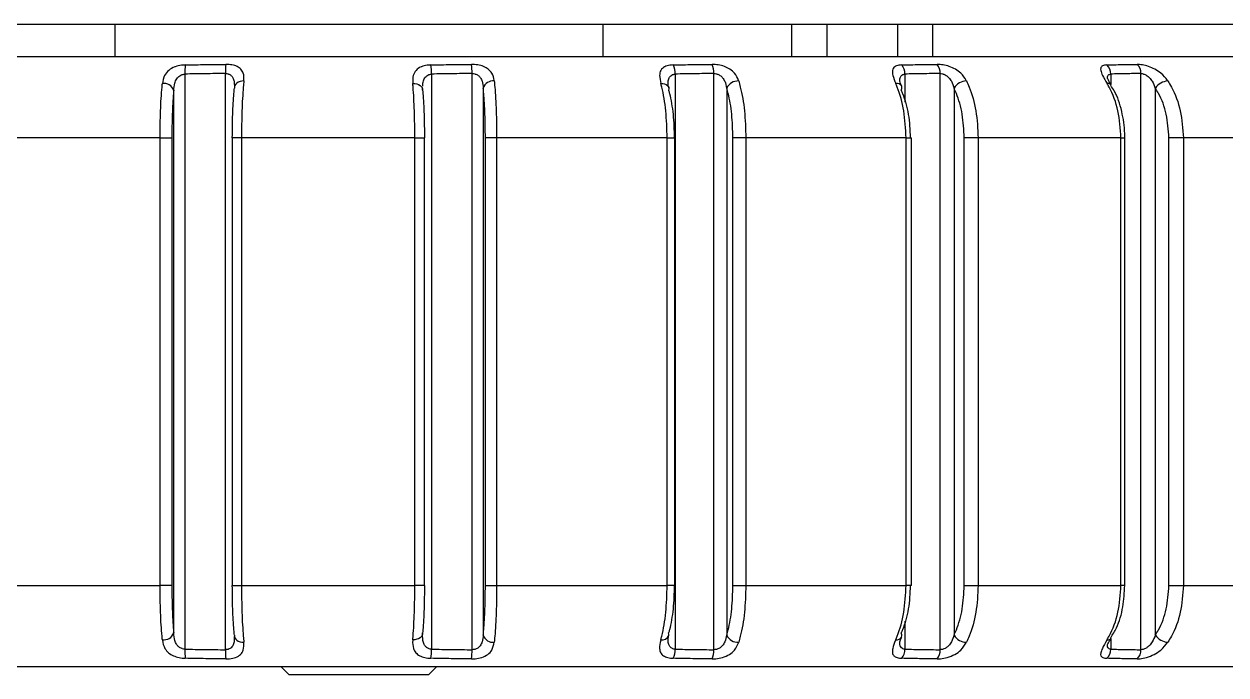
# Model space of a CAD drawing. Header units: millimetres. Extents: x -2889 to 8174, y 2447 to 8478.
# Drawn here: x 1570.38 to 1576.29, y 3367.22 to 3370.42 of the extents above; entities that cross this region are included whole.
import ezdxf

# ---------------------------------------------------------------- set-up
doc = ezdxf.new("R2010")
doc.units = ezdxf.units.MM

msp = doc.modelspace()

# ---------------------------------------------------------------- linework, layer by layer
at = {"color": 7, "linetype": 'Continuous', "lineweight": 25}
for p, q in [((1564.4739, 3370.4155), (1629.4739, 3370.4155)), ((1570.8263, 3370.4155), (1570.8263, 3370.2558)), ((1573.2263, 3370.2558), (1573.2263, 3370.4155)), ((1574.1548, 3370.2558), (1574.1548, 3370.4155)), ((1574.328, 3370.2558), (1574.328, 3370.4155)), ((1574.6744, 3370.2558), (1574.6744, 3370.4155)), ((1574.8476, 3370.2558), (1574.8476, 3370.4155)), ((1566.4263, 3370.2558), (1577.6263, 3370.2558)), ((1571.1714, 3370.1694), (1571.1714, 3367.3422)), ((1571.3703, 3367.3397), (1571.3703, 3370.172)), ((1572.384, 3370.1694), (1572.384, 3367.3422)), ((1572.5829, 3367.3397), (1572.5829, 3370.172)), ((1573.5809, 3370.1694), (1573.5809, 3367.3422)), ((1573.7711, 3367.3397), (1573.7711, 3370.172)), ((1574.883, 3367.3397), (1574.883, 3370.172)), ((1575.8701, 3367.3397), (1575.8701, 3370.172)), ((1571.4144, 3370.1096), (1571.4148, 3370.1006)), ((1571.1165, 3367.422), (1571.1165, 3370.0896)), ((1572.3395, 3370.0896), (1572.3399, 3370.0996)), ((1572.6378, 3370.1006), (1572.6378, 3367.4111)), ((1573.8341, 3370.1006), (1573.8341, 3367.4111)), ((1574.9513, 3370.1006), (1574.9513, 3367.4111)), ((1575.9407, 3370.1006), (1575.9407, 3367.4111)), ((1571.0492, 3369.8558), (1570.2202, 3369.8558)), ((1571.0492, 3369.8558), (1571.1071, 3369.8558)), ((1571.0492, 3367.6558), (1571.0492, 3369.8558)), ((1571.1071, 3369.8558), (1571.1071, 3367.6558)), ((1571.4041, 3369.8558), (1571.4041, 3367.6558)), ((1572.3014, 3369.8558), (1571.4493, 3369.8558)), ((1571.4493, 3369.8558), (1571.4493, 3367.6558)), ((1572.3014, 3367.6558), (1572.3014, 3369.8558)), ((1572.3491, 3367.6558), (1572.3491, 3369.8558)), ((1572.7036, 3369.8558), (1572.6482, 3369.8558)), ((1572.6482, 3367.6558), (1572.6482, 3369.8558)), ((1573.5415, 3369.8558), (1572.7036, 3369.8558)), ((1572.7036, 3369.8558), (1572.7036, 3367.6558)), ((1573.5415, 3367.6558), (1573.5415, 3369.8558)), ((1573.5789, 3367.6558), (1573.5789, 3369.8558)), ((1573.9283, 3369.8558), (1573.8649, 3369.8558)), ((1573.8649, 3367.6558), (1573.8649, 3369.8558)), ((1574.7155, 3369.8558), (1573.9283, 3369.8558)), ((1573.9283, 3369.8558), (1573.9283, 3367.6558)), ((1574.7155, 3367.6558), (1574.7155, 3369.8558)), ((1574.7431, 3367.6558), (1574.7431, 3369.8558)), ((1575.0699, 3369.8558), (1575.0012, 3369.8558)), ((1575.0012, 3367.6558), (1575.0012, 3369.8558)), ((1575.7719, 3369.8558), (1575.0699, 3369.8558)), ((1575.0699, 3369.8558), (1575.0699, 3367.6558)), ((1575.7719, 3367.6558), (1575.7719, 3369.8558)), ((1575.7907, 3367.6558), (1575.7907, 3369.8558)), ((1576.0784, 3369.8558), (1576.0075, 3369.8558)), ((1576.0075, 3367.6558), (1576.0075, 3369.8558)), ((1576.6646, 3369.8558), (1576.0784, 3369.8558)), ((1576.0784, 3369.8558), (1576.0784, 3367.6558)), ((1570.2202, 3367.6558), (1571.0492, 3367.6558)), ((1571.1071, 3367.6558), (1571.0492, 3367.6558)), ((1571.4493, 3367.6558), (1572.3014, 3367.6558)), ((1572.6482, 3367.6558), (1572.7036, 3367.6558)), ((1572.7036, 3367.6558), (1573.5415, 3367.6558)), ((1573.8649, 3367.6558), (1573.9283, 3367.6558)), ((1573.9283, 3367.6558), (1574.7155, 3367.6558)), ((1575.0012, 3367.6558), (1575.0699, 3367.6558)), ((1575.0699, 3367.6558), (1575.7719, 3367.6558)), ((1575.79, 3367.6551), (1575.7901, 3367.6558)), ((1576.0075, 3367.6558), (1576.0784, 3367.6558)), ((1576.0784, 3367.6558), (1576.6646, 3367.6558)), ((1571.4143, 3367.4069), (1571.415, 3367.401)), ((1572.3399, 3367.4123), (1572.3395, 3367.422)), ((1577.6263, 3367.2558), (1566.4263, 3367.2558)), ((1571.644, 3367.2558), (1571.6843, 3367.2155)), ((1572.3683, 3367.2155), (1571.6843, 3367.2155)), ((1572.3683, 3367.2155), (1572.4087, 3367.2558))]:
    msp.add_line(p, q, dxfattribs=at)
at = {"color": 8, "linetype": 'Continuous', "lineweight": 25}
for p, q in [((1574.7098, 3370.1694), (1574.7098, 3370.0318)), ((1575.7215, 3370.1694), (1575.7215, 3370.1191)), ((1571.4493, 3369.8558), (1571.4041, 3369.8558)), ((1572.3014, 3369.8558), (1572.3491, 3369.8558)), ((1573.5415, 3369.8558), (1573.5789, 3369.8558)), ((1574.7155, 3369.8558), (1574.7431, 3369.8558)), ((1575.7719, 3369.8558), (1575.7906, 3369.8558)), ((1571.4041, 3367.6558), (1571.4493, 3367.6558)), ((1572.3491, 3367.6558), (1572.3014, 3367.6558)), ((1573.5789, 3367.6558), (1573.5415, 3367.6558)), ((1574.7431, 3367.6558), (1574.7155, 3367.6558)), ((1575.7907, 3367.6558), (1575.7719, 3367.6558)), ((1574.7098, 3367.4799), (1574.7098, 3367.3422)), ((1575.7215, 3367.3927), (1575.7215, 3367.3422))]:
    msp.add_line(p, q, dxfattribs=at)
at = {"color": 7, "linetype": 'Continuous', "lineweight": 25, "flags": 128}
for points in [[(1571.4611, 3370.1355), (1571.4514, 3370.1349), (1571.4423, 3370.1329), (1571.434, 3370.1297), (1571.4269, 3370.1254), (1571.4212, 3370.1201), (1571.4172, 3370.114), (1571.4151, 3370.1074), (1571.4148, 3370.1006)], [(1572.2914, 3370.123), (1572.3014, 3370.1227), (1572.3109, 3370.1209), (1572.3195, 3370.1179), (1572.3269, 3370.1138), (1572.3328, 3370.1087), (1572.337, 3370.1028), (1572.3392, 3370.0963), (1572.3395, 3370.0896)], [(1573.5496, 3370.1021), (1573.5501, 3370.0963), (1573.5488, 3370.0896)], [(1571.4148, 3367.4111), (1571.4151, 3367.4043), (1571.4172, 3367.3977), (1571.4212, 3367.3916), (1571.4269, 3367.3863), (1571.434, 3367.382), (1571.4423, 3367.3788), (1571.4514, 3367.3768), (1571.4611, 3367.3762)], [(1572.3395, 3367.422), (1572.3392, 3367.4153), (1572.337, 3367.4089), (1572.3328, 3367.403), (1572.3269, 3367.3979), (1572.3195, 3367.3937), (1572.3109, 3367.3908), (1572.3014, 3367.389), (1572.2914, 3367.3886)]]:
    msp.add_lwpolyline(points, dxfattribs=at)
at = {"color": 8, "linetype": 'Continuous', "lineweight": 25, "flags": 128}
msp.add_lwpolyline([(1573.5106, 3370.123), (1573.52, 3370.1227), (1573.5287, 3370.1209), (1573.5362, 3370.1179), (1573.5424, 3370.1138), (1573.5468, 3370.1087), (1573.5494, 3370.1028), (1573.5496, 3370.1021)], dxfattribs=at)
at = {"color": 7, "linetype": 'Continuous', "lineweight": 25}
for centre, radius, start, end in [((1571.433, 3370.1805), 0.2618, 172.59741, 182.42197), ((1571.6279, 3370.1787), 0.2577, 171.41791, 181.49198), ((1572.1198, 3370.1692), 0.2641, 0.05058, 9.81592), ((1572.3248, 3370.1765), 0.2581, 358.98283, 9.04495), ((1573.4845, 3370.1724), 0.0964, 358.24862, 25.7286), ((1573.6772, 3370.1768), 0.0939, 357.08121, 25.45337), ((1574.6429, 3370.1722), 0.067, 357.61058, 38.82239), ((1574.8178, 3370.176), 0.0654, 356.4647, 38.9804), ((1575.6646, 3370.1715), 0.0569, 357.95531, 48.72239), ((1575.8144, 3370.1749), 0.0558, 356.9536, 49.19014), ((1571.0683, 3370.0725), 0.0511, 19.59766, 98.6135), ((1572.6858, 3370.0856), 0.0502, 83.37072, 162.69731), ((1573.8898, 3370.0738), 0.0618, 87.05389, 154.3403), ((1574.6728, 3370.1022), 0.0225, 326.16613, 18.54104), ((1575.0136, 3370.0626), 0.073, 90.67322, 148.61152), ((1576.0086, 3370.0528), 0.083, 94.53182, 144.86234), ((1571.0683, 3367.4392), 0.0511, 261.3865, 340.40234), ((1572.6858, 3367.4261), 0.0502, 197.30269, 276.62928), ((1573.5282, 3367.4144), 0.022, 345.52049, 20.42009), ((1573.8898, 3367.4379), 0.0618, 205.6597, 272.94611), ((1574.6729, 3367.4096), 0.0224, 340.18479, 33.93093), ((1575.0136, 3367.4491), 0.073, 211.38848, 269.32678), ((1576.0086, 3367.4589), 0.083, 215.13766, 265.46818), ((1571.433, 3367.3312), 0.2618, 177.57803, 187.40259), ((1571.6279, 3367.333), 0.2577, 178.50802, 188.58209), ((1572.1198, 3367.3425), 0.2641, 350.18408, 359.94942), ((1572.3248, 3367.3351), 0.2581, 350.95505, 1.01717), ((1573.4845, 3367.3393), 0.0964, 334.2714, 1.75138), ((1573.6772, 3367.3349), 0.0939, 334.54663, 2.91879), ((1574.6429, 3367.3395), 0.067, 321.17761, 2.38942), ((1574.8178, 3367.3357), 0.0654, 321.0196, 3.5353), ((1575.6646, 3367.3402), 0.0569, 311.27761, 2.04469), ((1575.8144, 3367.3368), 0.0558, 310.80986, 3.0464)]:
    msp.add_arc(centre, radius, start, end, dxfattribs=at)
at = {"color": 8, "linetype": 'Continuous', "lineweight": 25}
for centre, radius, start, end in [((1574.6699, 3370.0957), 0.0278, 29.31295, 100.52392), ((1575.7074, 3370.1033), 0.0201, 34.86392, 100.10931), ((1573.5167, 3367.4242), 0.0361, 260.15305, 334.85229), ((1574.6695, 3367.4171), 0.0288, 260.81692, 328.3182), ((1575.7074, 3367.4084), 0.0201, 259.84442, 325.54231)]:
    msp.add_arc(centre, radius, start, end, dxfattribs=at)
at = {"color": 7, "linetype": 'Continuous', "lineweight": 25}
for points, knots in [([(1571.1734, 3370.2142), (1571.1673, 3370.2139), (1571.15, 3370.2129), (1571.133, 3370.2088), (1571.111, 3370.2009), (1571.0897, 3370.1886), (1571.0678, 3370.1613), (1571.0632, 3370.1369), (1571.0607, 3370.123)], [0, 0, 0, 0, 0.092122, 0.262386, 0.269354, 0.484813, 0.707237, 1, 1, 1, 1]), ([(1571.1165, 3370.0896), (1571.1175, 3370.1015), (1571.1193, 3370.1216), (1571.1295, 3370.146), (1571.1429, 3370.1603), (1571.1551, 3370.1662), (1571.1638, 3370.1687), (1571.1684, 3370.1691), (1571.1714, 3370.1694)], [0, 0, 0, 0, 0.33643, 0.567354, 0.768814, 0.881315, 0.92256, 1, 1, 1, 1]), ([(1571.3703, 3370.172), (1571.3373, 3370.1718), (1571.271, 3370.1714), (1571.2047, 3370.1701), (1571.1714, 3370.1694)], [0, 0, 0, 0, 0.497895, 1, 1, 1, 1]), ([(1571.1734, 3370.2142), (1571.2068, 3370.215), (1571.2734, 3370.2164), (1571.34, 3370.2169), (1571.3731, 3370.2171)], [0, 0, 0, 0, 0.502163, 1, 1, 1, 1]), ([(1571.4611, 3370.1355), (1571.4612, 3370.1363), (1571.4625, 3370.1501), (1571.4612, 3370.1713), (1571.4487, 3370.1938), (1571.4296, 3370.2074), (1571.404, 3370.2157), (1571.3833, 3370.2167), (1571.3731, 3370.2171)], [0, 0, 0, 0, 0.017221, 0.3031336, 0.4984082, 0.6739189, 0.8393223, 1, 1, 1, 1]), ([(1572.3801, 3370.2142), (1572.3741, 3370.2139), (1572.3571, 3370.2129), (1572.3415, 3370.2088), (1572.3223, 3370.2009), (1572.305, 3370.1886), (1572.2907, 3370.1613), (1572.2912, 3370.1369), (1572.2914, 3370.123)], [0, 0, 0, 0, 0.092122, 0.262386, 0.269354, 0.484813, 0.707237, 1, 1, 1, 1]), ([(1572.3801, 3370.2142), (1572.4135, 3370.215), (1572.48, 3370.2164), (1572.5466, 3370.2169), (1572.5797, 3370.2171)], [0, 0, 0, 0, 0.502163, 1, 1, 1, 1]), ([(1572.5829, 3370.172), (1572.5498, 3370.1718), (1572.4835, 3370.1714), (1572.4172, 3370.1701), (1572.384, 3370.1694)], [0, 0, 0, 0, 0.497895, 1, 1, 1, 1]), ([(1572.6916, 3370.1355), (1572.6915, 3370.1363), (1572.69, 3370.1501), (1572.6836, 3370.1713), (1572.6643, 3370.1938), (1572.6403, 3370.2074), (1572.6112, 3370.2157), (1572.5901, 3370.2167), (1572.5797, 3370.2171)], [0, 0, 0, 0, 0.017221, 0.3031336, 0.4984082, 0.6739189, 0.8393223, 1, 1, 1, 1]), ([(1572.5829, 3370.172), (1572.5872, 3370.1717), (1572.5924, 3370.1714), (1572.6025, 3370.1686), (1572.6134, 3370.1632), (1572.6251, 3370.1509), (1572.6349, 3370.1301), (1572.6367, 3370.112), (1572.6378, 3370.1006)], [0, 0, 0, 0, 0.11624, 0.138706, 0.285713, 0.452162, 0.653789, 1, 1, 1, 1]), ([(1573.5713, 3370.2142), (1573.5657, 3370.2139), (1573.5497, 3370.2129), (1573.5363, 3370.2088), (1573.5207, 3370.2009), (1573.5082, 3370.1886), (1573.5021, 3370.1613), (1573.5075, 3370.1369), (1573.5106, 3370.123)], [0, 0, 0, 0, 0.092122, 0.262386, 0.269354, 0.484813, 0.707237, 1, 1, 1, 1]), ([(1573.5713, 3370.2142), (1573.6032, 3370.215), (1573.6668, 3370.2164), (1573.7304, 3370.2169), (1573.7621, 3370.2171)], [0, 0, 0, 0, 0.502163, 1, 1, 1, 1]), ([(1573.7711, 3370.172), (1573.7395, 3370.1718), (1573.6761, 3370.1714), (1573.6127, 3370.1701), (1573.5809, 3370.1694)], [0, 0, 0, 0, 0.497895, 1, 1, 1, 1]), ([(1573.893, 3370.1355), (1573.8927, 3370.1363), (1573.8884, 3370.1501), (1573.8773, 3370.1713), (1573.852, 3370.1938), (1573.8242, 3370.2074), (1573.7929, 3370.2157), (1573.7722, 3370.2167), (1573.7621, 3370.2171)], [0, 0, 0, 0, 0.017221, 0.3031336, 0.4984082, 0.6739189, 0.8393223, 1, 1, 1, 1]), ([(1573.7711, 3370.172), (1573.7753, 3370.1717), (1573.7804, 3370.1714), (1573.7906, 3370.1686), (1573.8021, 3370.1632), (1573.8155, 3370.1509), (1573.828, 3370.1301), (1573.8317, 3370.112), (1573.8341, 3370.1006)], [0, 0, 0, 0, 0.11624, 0.138706, 0.285713, 0.452162, 0.653789, 1, 1, 1, 1]), ([(1574.6951, 3370.2142), (1574.69, 3370.2139), (1574.6757, 3370.2129), (1574.6651, 3370.2088), (1574.6538, 3370.2009), (1574.6467, 3370.1886), (1574.6491, 3370.1613), (1574.6591, 3370.1369), (1574.6649, 3370.123)], [0, 0, 0, 0, 0.092122, 0.262386, 0.269354, 0.484813, 0.707237, 1, 1, 1, 1]), ([(1574.6951, 3370.2142), (1574.7241, 3370.215), (1574.7819, 3370.2164), (1574.8398, 3370.2169), (1574.8686, 3370.2171)], [0, 0, 0, 0, 0.502163, 1, 1, 1, 1]), ([(1574.883, 3370.172), (1574.8543, 3370.1718), (1574.7965, 3370.1714), (1574.7388, 3370.1701), (1574.7098, 3370.1694)], [0, 0, 0, 0, 0.497895, 1, 1, 1, 1]), ([(1575.0128, 3370.1355), (1575.0124, 3370.1363), (1575.0055, 3370.1501), (1574.99, 3370.1713), (1574.9599, 3370.1938), (1574.9295, 3370.2074), (1574.8974, 3370.2157), (1574.8781, 3370.2167), (1574.8686, 3370.2171)], [0, 0, 0, 0, 0.017221, 0.303134, 0.498408, 0.673919, 0.839322, 1, 1, 1, 1]), ([(1574.883, 3370.172), (1574.8869, 3370.1717), (1574.8916, 3370.1714), (1574.9016, 3370.1686), (1574.9132, 3370.1632), (1574.9278, 3370.1509), (1574.9424, 3370.1301), (1574.9479, 3370.112), (1574.9513, 3370.1006)], [0, 0, 0, 0, 0.11624, 0.138706, 0.285713, 0.452162, 0.653789, 1, 1, 1, 1]), ([(1575.7022, 3370.2142), (1575.6979, 3370.2139), (1575.6859, 3370.2129), (1575.6786, 3370.2088), (1575.672, 3370.2009), (1575.6706, 3370.1886), (1575.6813, 3370.1613), (1575.6957, 3370.1369), (1575.7038, 3370.123)], [0, 0, 0, 0, 0.092122, 0.262386, 0.269354, 0.484813, 0.707237, 1, 1, 1, 1]), ([(1575.7022, 3370.2142), (1575.727, 3370.215), (1575.7765, 3370.2164), (1575.8262, 3370.2169), (1575.8509, 3370.2171)], [0, 0, 0, 0, 0.502163, 1, 1, 1, 1]), ([(1575.8701, 3370.172), (1575.8455, 3370.1718), (1575.7959, 3370.1714), (1575.7464, 3370.1701), (1575.7215, 3370.1694)], [0, 0, 0, 0, 0.497895, 1, 1, 1, 1]), ([(1576.002, 3370.1355), (1576.0015, 3370.1363), (1575.9923, 3370.1501), (1575.9732, 3370.1713), (1575.9396, 3370.1938), (1575.9079, 3370.2074), (1575.8763, 3370.2157), (1575.8593, 3370.2167), (1575.8509, 3370.2171)], [0, 0, 0, 0, 0.017221, 0.303134, 0.498408, 0.673919, 0.839322, 1, 1, 1, 1]), ([(1575.8701, 3370.172), (1575.8736, 3370.1717), (1575.8777, 3370.1714), (1575.8869, 3370.1686), (1575.8982, 3370.1632), (1575.9132, 3370.1509), (1575.9294, 3370.1301), (1575.9363, 3370.112), (1575.9407, 3370.1006)], [0, 0, 0, 0, 0.11624, 0.138706, 0.285713, 0.452162, 0.653789, 1, 1, 1, 1]), ([(1571.0492, 3369.8558), (1571.0497, 3369.9007), (1571.0507, 3369.9904), (1571.0563, 3370.0776), (1571.0601, 3370.1172), (1571.0607, 3370.123)], [0, 0, 0, 0, 0.4603213, 0.9205933, 1, 1, 1, 1]), ([(1571.4611, 3370.1355), (1571.4602, 3370.1258), (1571.4561, 3370.083), (1571.4507, 3369.9906), (1571.4498, 3369.9008), (1571.4493, 3369.8558)], [0, 0, 0, 0, 0.1291217, 0.5645604, 1, 1, 1, 1]), ([(1572.3014, 3369.8558), (1572.301, 3369.9007), (1572.3001, 3369.9904), (1572.2952, 3370.0776), (1572.2919, 3370.1172), (1572.2914, 3370.123)], [0, 0, 0, 0, 0.460321, 0.920593, 1, 1, 1, 1]), ([(1572.6916, 3370.1355), (1572.6925, 3370.1258), (1572.6967, 3370.083), (1572.7022, 3369.9906), (1572.7031, 3369.9008), (1572.7036, 3369.8558)], [0, 0, 0, 0, 0.129122, 0.56456, 1, 1, 1, 1]), ([(1573.5415, 3369.8558), (1573.5402, 3369.9007), (1573.5375, 3369.9904), (1573.5224, 3370.0776), (1573.5121, 3370.1172), (1573.5106, 3370.123)], [0, 0, 0, 0, 0.460321, 0.920593, 1, 1, 1, 1]), ([(1573.5501, 3370.1021), (1573.5488, 3370.1067), (1573.5463, 3370.1151), (1573.5464, 3370.1181), (1573.5465, 3370.1195)], [0, 0, 0, 0, 0.545946, 1, 1, 1, 1]), ([(1573.893, 3370.1355), (1573.8957, 3370.1258), (1573.9079, 3370.083), (1573.9242, 3369.9906), (1573.9269, 3369.9008), (1573.9283, 3369.8558)], [0, 0, 0, 0, 0.129122, 0.56456, 1, 1, 1, 1]), ([(1574.7155, 3369.8558), (1574.7133, 3369.9007), (1574.7089, 3369.9904), (1574.6843, 3370.0776), (1574.6673, 3370.1172), (1574.6649, 3370.123)], [0, 0, 0, 0, 0.460321, 0.920593, 1, 1, 1, 1]), ([(1574.6945, 3370.1095), (1574.6922, 3370.1144), (1574.6876, 3370.1242), (1574.685, 3370.1341), (1574.6849, 3370.1355), (1574.6848, 3370.1361)], [0, 0, 0, 0, 0.366324, 0.724799, 1, 1, 1, 1]), ([(1575.0128, 3370.1355), (1575.0172, 3370.1258), (1575.0369, 3370.083), (1575.0632, 3369.9906), (1575.0677, 3369.9008), (1575.0699, 3369.8558)], [0, 0, 0, 0, 0.129122, 0.56456, 1, 1, 1, 1]), ([(1575.7719, 3369.8558), (1575.7689, 3369.9007), (1575.7631, 3369.9904), (1575.7299, 3370.0776), (1575.7072, 3370.1172), (1575.7038, 3370.123)], [0, 0, 0, 0, 0.460321, 0.920593, 1, 1, 1, 1]), ([(1575.724, 3370.1149), (1575.7206, 3370.1204), (1575.7135, 3370.1322), (1575.7073, 3370.1443), (1575.7048, 3370.1511), (1575.7048, 3370.1511), (1575.7048, 3370.1512)], [0, 0, 0, 0, 0.316282, 0.676359, 0.890629, 1, 1, 1, 1]), ([(1575.7899, 3369.8558), (1575.7901, 3369.8628), (1575.7913, 3369.907), (1575.7773, 3369.9876), (1575.7528, 3370.0694), (1575.7275, 3370.1047), (1575.7216, 3370.113)], [0, 0, 0, 0, 0.073968, 0.471364, 0.875148, 1, 1, 1, 1]), ([(1576.002, 3370.1355), (1576.008, 3370.1258), (1576.0343, 3370.083), (1576.0695, 3369.9906), (1576.0755, 3369.9008), (1576.0784, 3369.8558)], [0, 0, 0, 0, 0.129122, 0.56456, 1, 1, 1, 1]), ([(1571.1165, 3370.0896), (1571.116, 3370.0845), (1571.1129, 3370.0499), (1571.1083, 3369.9736), (1571.1075, 3369.8951), (1571.1071, 3369.8558)], [0, 0, 0, 0, 0.079415, 0.539702, 1, 1, 1, 1]), ([(1571.4044, 3369.8558), (1571.4048, 3369.8951), (1571.4056, 3369.9737), (1571.4104, 3370.0546), (1571.414, 3370.092), (1571.4148, 3370.1006)], [0, 0, 0, 0, 0.435439, 0.870878, 1, 1, 1, 1]), ([(1572.3395, 3370.0896), (1572.3399, 3370.0845), (1572.3431, 3370.0499), (1572.3476, 3369.9736), (1572.3484, 3369.8951), (1572.3488, 3369.8558)], [0, 0, 0, 0, 0.079415, 0.539702, 1, 1, 1, 1]), ([(1572.6482, 3369.8558), (1572.6478, 3369.8951), (1572.647, 3369.9737), (1572.6422, 3370.0546), (1572.6386, 3370.092), (1572.6378, 3370.1006)], [0, 0, 0, 0, 0.4354391, 0.870878, 1, 1, 1, 1]), ([(1573.5488, 3370.0896), (1573.5501, 3370.0845), (1573.5594, 3370.0499), (1573.5729, 3369.9736), (1573.5753, 3369.8951), (1573.5765, 3369.8558)], [0, 0, 0, 0, 0.079415, 0.539702, 1, 1, 1, 1]), ([(1573.8649, 3369.8558), (1573.8637, 3369.8951), (1573.8613, 3369.9737), (1573.8471, 3370.0546), (1573.8365, 3370.092), (1573.8341, 3370.1006)], [0, 0, 0, 0, 0.435439, 0.870878, 1, 1, 1, 1]), ([(1574.6915, 3370.0896), (1574.6937, 3370.0845), (1574.7087, 3370.0499), (1574.7306, 3369.9736), (1574.7344, 3369.8951), (1574.7364, 3369.8558)], [0, 0, 0, 0, 0.079415, 0.539702, 1, 1, 1, 1]), ([(1575.0012, 3369.8558), (1574.9993, 3369.8951), (1574.9954, 3369.9737), (1574.9724, 3370.0546), (1574.9552, 3370.092), (1574.9513, 3370.1006)], [0, 0, 0, 0, 0.435439, 0.870878, 1, 1, 1, 1]), ([(1576.0075, 3369.8558), (1576.0049, 3369.8951), (1575.9997, 3369.9737), (1575.9689, 3370.0546), (1575.946, 3370.092), (1575.9407, 3370.1006)], [0, 0, 0, 0, 0.435439, 0.870878, 1, 1, 1, 1]), ([(1571.0607, 3367.3886), (1571.0601, 3367.3945), (1571.0563, 3367.4341), (1571.0507, 3367.5212), (1571.0497, 3367.611), (1571.0492, 3367.6558)], [0, 0, 0, 0, 0.079407, 0.539679, 1, 1, 1, 1]), ([(1571.1071, 3367.6558), (1571.1075, 3367.6166), (1571.1083, 3367.5381), (1571.1129, 3367.4618), (1571.116, 3367.4271), (1571.1165, 3367.422)], [0, 0, 0, 0, 0.460298, 0.920585, 1, 1, 1, 1]), ([(1571.4148, 3367.4111), (1571.414, 3367.4197), (1571.4104, 3367.4571), (1571.4056, 3367.538), (1571.4048, 3367.6165), (1571.4044, 3367.6558)], [0, 0, 0, 0, 0.129122, 0.564561, 1, 1, 1, 1]), ([(1571.4493, 3367.6558), (1571.4498, 3367.6109), (1571.4507, 3367.5211), (1571.4561, 3367.4287), (1571.4602, 3367.3859), (1571.4611, 3367.3762)], [0, 0, 0, 0, 0.4354396, 0.8708783, 1, 1, 1, 1]), ([(1572.2914, 3367.3886), (1572.2919, 3367.3945), (1572.2952, 3367.4341), (1572.3001, 3367.5212), (1572.301, 3367.611), (1572.3014, 3367.6558)], [0, 0, 0, 0, 0.079407, 0.539679, 1, 1, 1, 1]), ([(1572.3488, 3367.6558), (1572.3484, 3367.6166), (1572.3476, 3367.5381), (1572.3431, 3367.4618), (1572.3399, 3367.4271), (1572.3395, 3367.422)], [0, 0, 0, 0, 0.4602984, 0.9205849, 1, 1, 1, 1]), ([(1572.6378, 3367.4111), (1572.6386, 3367.4197), (1572.6422, 3367.4571), (1572.647, 3367.538), (1572.6478, 3367.6165), (1572.6482, 3367.6558)], [0, 0, 0, 0, 0.129122, 0.5645609, 1, 1, 1, 1]), ([(1572.7036, 3367.6558), (1572.7031, 3367.6109), (1572.7022, 3367.5211), (1572.6967, 3367.4287), (1572.6925, 3367.3859), (1572.6916, 3367.3762)], [0, 0, 0, 0, 0.43544, 0.870878, 1, 1, 1, 1]), ([(1573.5106, 3367.3886), (1573.5121, 3367.3945), (1573.5224, 3367.4341), (1573.5375, 3367.5212), (1573.5402, 3367.611), (1573.5415, 3367.6558)], [0, 0, 0, 0, 0.079407, 0.539679, 1, 1, 1, 1]), ([(1573.5765, 3367.6558), (1573.5753, 3367.6166), (1573.5729, 3367.5381), (1573.5594, 3367.4618), (1573.5501, 3367.4271), (1573.5488, 3367.422)], [0, 0, 0, 0, 0.460298, 0.920585, 1, 1, 1, 1]), ([(1573.8341, 3367.4111), (1573.8365, 3367.4197), (1573.8471, 3367.4571), (1573.8613, 3367.538), (1573.8637, 3367.6165), (1573.8649, 3367.6558)], [0, 0, 0, 0, 0.129122, 0.564561, 1, 1, 1, 1]), ([(1573.9283, 3367.6558), (1573.9269, 3367.6109), (1573.9242, 3367.5211), (1573.9079, 3367.4287), (1573.8957, 3367.3859), (1573.893, 3367.3762)], [0, 0, 0, 0, 0.43544, 0.870878, 1, 1, 1, 1]), ([(1574.6649, 3367.3886), (1574.6673, 3367.3945), (1574.6843, 3367.4341), (1574.7089, 3367.5212), (1574.7133, 3367.611), (1574.7155, 3367.6558)], [0, 0, 0, 0, 0.079407, 0.539679, 1, 1, 1, 1]), ([(1574.7364, 3367.6558), (1574.7344, 3367.6166), (1574.7306, 3367.5381), (1574.7087, 3367.4618), (1574.6937, 3367.4271), (1574.6915, 3367.422)], [0, 0, 0, 0, 0.460298, 0.920585, 1, 1, 1, 1]), ([(1574.9513, 3367.4111), (1574.9552, 3367.4197), (1574.9724, 3367.4571), (1574.9954, 3367.538), (1574.9993, 3367.6165), (1575.0012, 3367.6558)], [0, 0, 0, 0, 0.129122, 0.564561, 1, 1, 1, 1]), ([(1575.0699, 3367.6558), (1575.0677, 3367.6109), (1575.0632, 3367.5211), (1575.0369, 3367.4287), (1575.0172, 3367.3859), (1575.0128, 3367.3762)], [0, 0, 0, 0, 0.43544, 0.870878, 1, 1, 1, 1]), ([(1575.7038, 3367.3886), (1575.7072, 3367.3945), (1575.7299, 3367.4341), (1575.7631, 3367.5212), (1575.7689, 3367.611), (1575.7719, 3367.6558)], [0, 0, 0, 0, 0.079407, 0.539679, 1, 1, 1, 1]), ([(1575.7213, 3367.3987), (1575.7312, 3367.4145), (1575.7589, 3367.4583), (1575.7844, 3367.5475), (1575.7882, 3367.62), (1575.79, 3367.6551)], [0, 0, 0, 0, 0.223451, 0.623511, 1, 1, 1, 1]), ([(1575.9407, 3367.4111), (1575.946, 3367.4197), (1575.9689, 3367.4571), (1575.9997, 3367.538), (1576.0049, 3367.6165), (1576.0075, 3367.6558)], [0, 0, 0, 0, 0.129122, 0.564561, 1, 1, 1, 1]), ([(1576.0784, 3367.6558), (1576.0755, 3367.6109), (1576.0695, 3367.5211), (1576.0343, 3367.4287), (1576.008, 3367.3859), (1576.002, 3367.3762)], [0, 0, 0, 0, 0.43544, 0.870878, 1, 1, 1, 1]), ([(1571.1714, 3367.3422), (1571.167, 3367.3428), (1571.1618, 3367.3433), (1571.1518, 3367.3468), (1571.141, 3367.353), (1571.1294, 3367.3666), (1571.1194, 3367.3895), (1571.1176, 3367.4093), (1571.1165, 3367.422)], [0, 0, 0, 0, 0.111827, 0.132687, 0.27523, 0.438994, 0.64076, 1, 1, 1, 1]), ([(1572.6378, 3367.4111), (1572.6367, 3367.3997), (1572.6349, 3367.381), (1572.625, 3367.3606), (1572.6153, 3367.3507), (1572.6063, 3367.3448), (1572.599, 3367.3419), (1572.5905, 3367.34), (1572.5859, 3367.3398), (1572.5829, 3367.3397)], [0, 0, 0, 0, 0.343735, 0.56662, 0.703968, 0.762734, 0.879015, 0.917663, 1, 1, 1, 1]), ([(1573.5465, 3367.3921), (1573.5465, 3367.3935), (1573.5464, 3367.3967), (1573.5484, 3367.4046), (1573.5495, 3367.4088)], [0, 0, 0, 0, 0.451981, 1, 1, 1, 1]), ([(1573.8341, 3367.4111), (1573.8318, 3367.3997), (1573.8279, 3367.381), (1573.8154, 3367.3606), (1573.8043, 3367.3507), (1573.7946, 3367.3448), (1573.787, 3367.3419), (1573.7784, 3367.34), (1573.774, 3367.3398), (1573.7711, 3367.3397)], [0, 0, 0, 0, 0.343735, 0.56662, 0.703968, 0.762734, 0.879015, 0.917663, 1, 1, 1, 1]), ([(1574.6849, 3367.3762), (1574.6849, 3367.3762), (1574.6848, 3367.3762), (1574.6864, 3367.3833), (1574.6895, 3367.392), (1574.693, 3367.3995), (1574.6942, 3367.4019)], [0, 0, 0, 0, 0.183069, 0.46051, 0.825479, 1, 1, 1, 1]), ([(1574.9513, 3367.4111), (1574.9479, 3367.3997), (1574.9423, 3367.381), (1574.9276, 3367.3606), (1574.9156, 3367.3507), (1574.9056, 3367.3448), (1574.8981, 3367.3419), (1574.8898, 3367.34), (1574.8858, 3367.3398), (1574.883, 3367.3397)], [0, 0, 0, 0, 0.343735, 0.56662, 0.703968, 0.762734, 0.879015, 0.917663, 1, 1, 1, 1]), ([(1575.7047, 3367.3603), (1575.7047, 3367.3602), (1575.7046, 3367.3596), (1575.7052, 3367.3622), (1575.7079, 3367.3683), (1575.7138, 3367.3801), (1575.7203, 3367.3907), (1575.7237, 3367.3965)], [0, 0, 0, 0, 0.013096, 0.169843, 0.37061, 0.658535, 1, 1, 1, 1]), ([(1575.9407, 3367.4111), (1575.9364, 3367.3997), (1575.9292, 3367.381), (1575.913, 3367.3606), (1575.9007, 3367.3507), (1575.8908, 3367.3448), (1575.8836, 3367.3419), (1575.876, 3367.34), (1575.8725, 3367.3398), (1575.8701, 3367.3397)], [0, 0, 0, 0, 0.343735, 0.56662, 0.703968, 0.762734, 0.879015, 0.917663, 1, 1, 1, 1]), ([(1571.0607, 3367.3886), (1571.0607, 3367.3878), (1571.0624, 3367.3725), (1571.069, 3367.3492), (1571.0889, 3367.3245), (1571.1129, 3367.3094), (1571.1418, 3367.2999), (1571.163, 3367.2982), (1571.1734, 3367.2975)], [0, 0, 0, 0, 0.017352, 0.313761, 0.508689, 0.681484, 0.843326, 1, 1, 1, 1]), ([(1571.1714, 3367.3422), (1571.2047, 3367.3416), (1571.271, 3367.3403), (1571.3373, 3367.3399), (1571.3703, 3367.3397)], [0, 0, 0, 0, 0.502105, 1, 1, 1, 1]), ([(1571.3731, 3367.2946), (1571.3792, 3367.2947), (1571.3965, 3367.2952), (1571.4237, 3367.3012), (1571.4471, 3367.3156), (1571.4619, 3367.34), (1571.4614, 3367.3629), (1571.4611, 3367.3762)], [0, 0, 0, 0, 0.096023, 0.272505, 0.481898, 0.698908, 1, 1, 1, 1]), ([(1572.2914, 3367.3886), (1572.2913, 3367.3878), (1572.2901, 3367.3725), (1572.2915, 3367.3492), (1572.3047, 3367.3245), (1572.3238, 3367.3094), (1572.3493, 3367.2999), (1572.3699, 3367.2982), (1572.3801, 3367.2975)], [0, 0, 0, 0, 0.017352, 0.313761, 0.508689, 0.681484, 0.843326, 1, 1, 1, 1]), ([(1572.384, 3367.3422), (1572.4172, 3367.3416), (1572.4835, 3367.3403), (1572.5498, 3367.3399), (1572.5829, 3367.3397)], [0, 0, 0, 0, 0.502105, 1, 1, 1, 1]), ([(1572.5797, 3367.2946), (1572.5859, 3367.2947), (1572.6033, 3367.2952), (1572.6332, 3367.3012), (1572.662, 3367.3156), (1572.6843, 3367.34), (1572.6889, 3367.3629), (1572.6916, 3367.3762)], [0, 0, 0, 0, 0.096023, 0.272505, 0.481898, 0.698908, 1, 1, 1, 1]), ([(1573.5106, 3367.3886), (1573.5103, 3367.3878), (1573.5062, 3367.3725), (1573.5025, 3367.3492), (1573.5083, 3367.3245), (1573.5217, 3367.3094), (1573.5426, 3367.2999), (1573.5619, 3367.2982), (1573.5713, 3367.2975)], [0, 0, 0, 0, 0.017352, 0.313761, 0.508689, 0.681484, 0.843326, 1, 1, 1, 1]), ([(1573.5809, 3367.3422), (1573.6127, 3367.3416), (1573.6761, 3367.3403), (1573.7395, 3367.3399), (1573.7711, 3367.3397)], [0, 0, 0, 0, 0.502105, 1, 1, 1, 1]), ([(1573.7621, 3367.2946), (1573.768, 3367.2947), (1573.785, 3367.2952), (1573.8162, 3367.3012), (1573.849, 3367.3156), (1573.878, 3367.34), (1573.8875, 3367.3629), (1573.893, 3367.3762)], [0, 0, 0, 0, 0.0960234, 0.272505, 0.4818975, 0.6989082, 1, 1, 1, 1]), ([(1574.6649, 3367.3886), (1574.6645, 3367.3878), (1574.6577, 3367.3725), (1574.649, 3367.3492), (1574.6471, 3367.3245), (1574.6542, 3367.3094), (1574.6697, 3367.2999), (1574.6867, 3367.2982), (1574.6951, 3367.2975)], [0, 0, 0, 0, 0.017352, 0.313761, 0.508689, 0.681484, 0.843326, 1, 1, 1, 1]), ([(1574.7098, 3367.3422), (1574.7388, 3367.3416), (1574.7965, 3367.3403), (1574.8543, 3367.3399), (1574.883, 3367.3397)], [0, 0, 0, 0, 0.502105, 1, 1, 1, 1]), ([(1574.8686, 3367.2946), (1574.8741, 3367.2947), (1574.8898, 3367.2952), (1574.921, 3367.3012), (1574.9564, 3367.3156), (1574.9907, 3367.34), (1575.0047, 3367.3629), (1575.0128, 3367.3762)], [0, 0, 0, 0, 0.0960234, 0.272505, 0.4818975, 0.6989082, 1, 1, 1, 1]), ([(1575.7038, 3367.3886), (1575.7033, 3367.3878), (1575.6942, 3367.3725), (1575.6808, 3367.3492), (1575.6714, 3367.3245), (1575.6719, 3367.3094), (1575.6812, 3367.2999), (1575.6953, 3367.2982), (1575.7022, 3367.2975)], [0, 0, 0, 0, 0.017352, 0.313761, 0.508689, 0.681484, 0.843326, 1, 1, 1, 1]), ([(1575.7215, 3367.3422), (1575.7464, 3367.3416), (1575.7959, 3367.3403), (1575.8455, 3367.3399), (1575.8701, 3367.3397)], [0, 0, 0, 0, 0.502105, 1, 1, 1, 1]), ([(1575.8509, 3367.2946), (1575.8557, 3367.2947), (1575.8694, 3367.2952), (1575.8992, 3367.3012), (1575.9358, 3367.3156), (1575.9739, 3367.34), (1575.9917, 3367.3629), (1576.002, 3367.3762)], [0, 0, 0, 0, 0.0960234, 0.272505, 0.4818975, 0.6989082, 1, 1, 1, 1]), ([(1571.3731, 3367.2946), (1571.34, 3367.2948), (1571.2734, 3367.2953), (1571.2068, 3367.2967), (1571.1734, 3367.2975)], [0, 0, 0, 0, 0.497837, 1, 1, 1, 1]), ([(1572.5797, 3367.2946), (1572.5466, 3367.2948), (1572.48, 3367.2953), (1572.4135, 3367.2967), (1572.3801, 3367.2975)], [0, 0, 0, 0, 0.497837, 1, 1, 1, 1]), ([(1573.7621, 3367.2946), (1573.7304, 3367.2948), (1573.6668, 3367.2953), (1573.6032, 3367.2967), (1573.5713, 3367.2975)], [0, 0, 0, 0, 0.497837, 1, 1, 1, 1]), ([(1574.8686, 3367.2946), (1574.8398, 3367.2948), (1574.7819, 3367.2953), (1574.7241, 3367.2967), (1574.6951, 3367.2975)], [0, 0, 0, 0, 0.497837, 1, 1, 1, 1]), ([(1575.8509, 3367.2946), (1575.8262, 3367.2948), (1575.7765, 3367.2953), (1575.727, 3367.2967), (1575.7022, 3367.2975)], [0, 0, 0, 0, 0.497837, 1, 1, 1, 1])]:
    msp.add_open_spline(points, degree=3, knots=knots, dxfattribs=at)
at = {"color": 8, "linetype": 'Continuous', "lineweight": 25}
for points, knots in [([(1571.3703, 3370.172), (1571.3746, 3370.1717), (1571.3798, 3370.1714), (1571.3892, 3370.1686), (1571.399, 3370.1632), (1571.4085, 3370.1509), (1571.4145, 3370.1329), (1571.4144, 3370.1179), (1571.4144, 3370.1096)], [0, 0, 0, 0, 0.128191, 0.152966, 0.315087, 0.498649, 0.721005, 1, 1, 1, 1]), ([(1572.3403, 3370.1097), (1572.3403, 3370.1147), (1572.3404, 3370.1279), (1572.3461, 3370.146), (1572.3569, 3370.1603), (1572.3681, 3370.1662), (1572.3764, 3370.1687), (1572.381, 3370.1691), (1572.384, 3370.1694)], [0, 0, 0, 0, 0.177706, 0.463866, 0.713516, 0.852926, 0.904037, 1, 1, 1, 1]), ([(1573.5467, 3370.1195), (1573.5466, 3370.1212), (1573.5458, 3370.131), (1573.5486, 3370.1459), (1573.5566, 3370.1603), (1573.5662, 3370.1662), (1573.5737, 3370.1687), (1573.578, 3370.1691), (1573.5809, 3370.1694)], [0, 0, 0, 0, 0.069104, 0.393057, 0.675679, 0.833501, 0.891363, 1, 1, 1, 1]), ([(1574.6855, 3370.1355), (1574.6853, 3370.1392), (1574.6849, 3370.1493), (1574.6894, 3370.1603), (1574.697, 3370.1662), (1574.7034, 3370.1687), (1574.7073, 3370.1691), (1574.7098, 3370.1694)], [0, 0, 0, 0, 0.209477, 0.577582, 0.783141, 0.858504, 1, 1, 1, 1]), ([(1575.7053, 3370.148), (1575.7055, 3370.1528), (1575.7059, 3370.1608), (1575.7111, 3370.1662), (1575.7161, 3370.1687), (1575.7193, 3370.1691), (1575.7215, 3370.1694)], [0, 0, 0, 0, 0.4364211, 0.7106724, 0.8112197, 1, 1, 1, 1]), ([(1571.4143, 3367.4011), (1571.4144, 3367.3932), (1571.4144, 3367.3779), (1571.4084, 3367.3606), (1571.4005, 3367.3507), (1571.3926, 3367.3448), (1571.386, 3367.3419), (1571.3778, 3367.34), (1571.3734, 3367.3398), (1571.3703, 3367.3397)], [0, 0, 0, 0, 0.26828, 0.516791, 0.669931, 0.735454, 0.865105, 0.908196, 1, 1, 1, 1]), ([(1572.384, 3367.3422), (1572.3796, 3367.3428), (1572.3745, 3367.3433), (1572.3651, 3367.3468), (1572.3554, 3367.353), (1572.346, 3367.3667), (1572.3398, 3367.3865), (1572.3399, 3367.4029), (1572.3399, 3367.4123)], [0, 0, 0, 0, 0.123497, 0.146534, 0.303953, 0.484807, 0.707629, 1, 1, 1, 1]), ([(1573.5809, 3367.3422), (1573.5768, 3367.3428), (1573.572, 3367.3433), (1573.5635, 3367.3468), (1573.5553, 3367.353), (1573.5487, 3367.3667), (1573.5459, 3367.3801), (1573.5467, 3367.3896), (1573.5469, 3367.392)], [0, 0, 0, 0, 0.157407, 0.186769, 0.387412, 0.617925, 0.90193, 1, 1, 1, 1]), ([(1574.7098, 3367.3422), (1574.7062, 3367.3428), (1574.7019, 3367.3433), (1574.6948, 3367.3468), (1574.6886, 3367.3531), (1574.685, 3367.3639), (1574.6852, 3367.3726), (1574.6853, 3367.376)], [0, 0, 0, 0, 0.204792, 0.242994, 0.504038, 0.803943, 1, 1, 1, 1]), ([(1575.7215, 3367.3422), (1575.7184, 3367.3428), (1575.7148, 3367.3433), (1575.7095, 3367.3468), (1575.7055, 3367.3524), (1575.7053, 3367.3601), (1575.7052, 3367.3639)], [0, 0, 0, 0, 0.271284, 0.321889, 0.667689, 1, 1, 1, 1])]:
    msp.add_open_spline(points, degree=3, knots=knots, dxfattribs=at)

doc.saveas('drawing.dxf')
